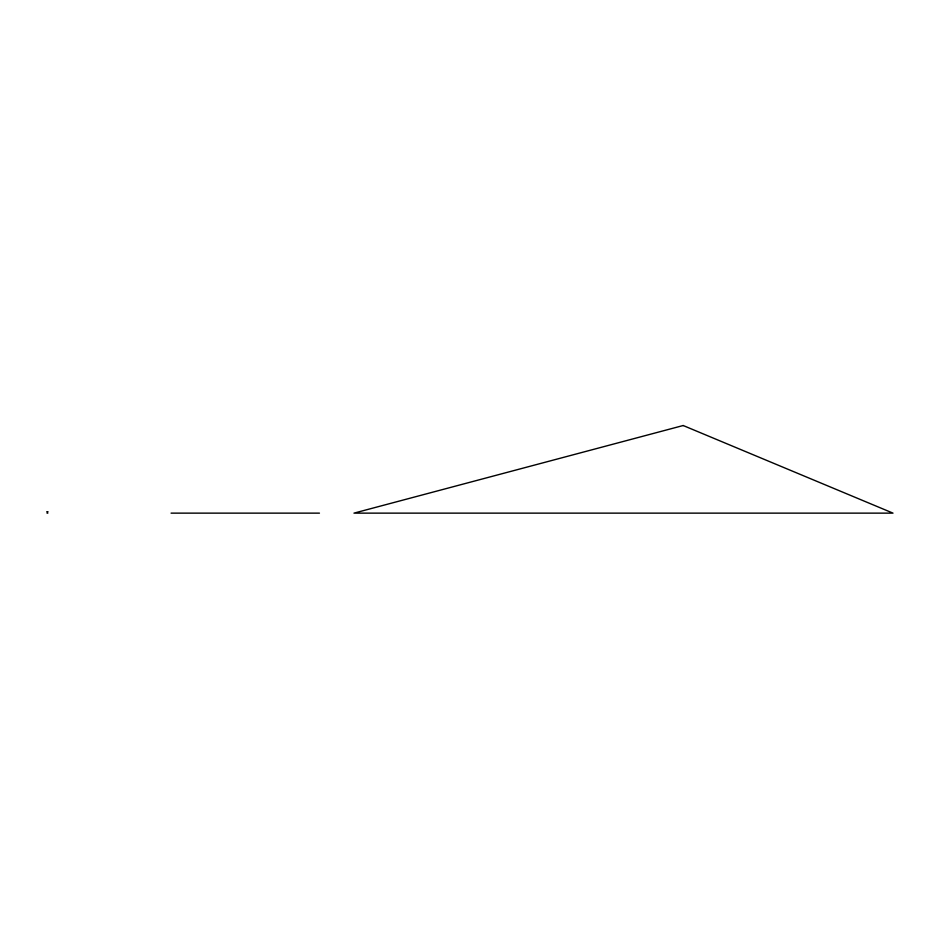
<?xml version="1.0" encoding="UTF-8"?>
<svg xmlns="http://www.w3.org/2000/svg" width="940" height="940" viewBox="0 0 940 940"><rect width="100%" height="100%" fill="white"/><g stroke="black" fill="none" stroke-linecap="round" stroke-linejoin="round"><path stroke-width="1.41" d="M47.071 511.76L47.776 511.76M47.071 511.901L47.776 511.901M47.012 513.134L47.834 513.134M171.068 513.134L319.447 513.134M683.18 425.526L353.969 513.134L893 513.134L683.18 425.526"/></g></svg>
